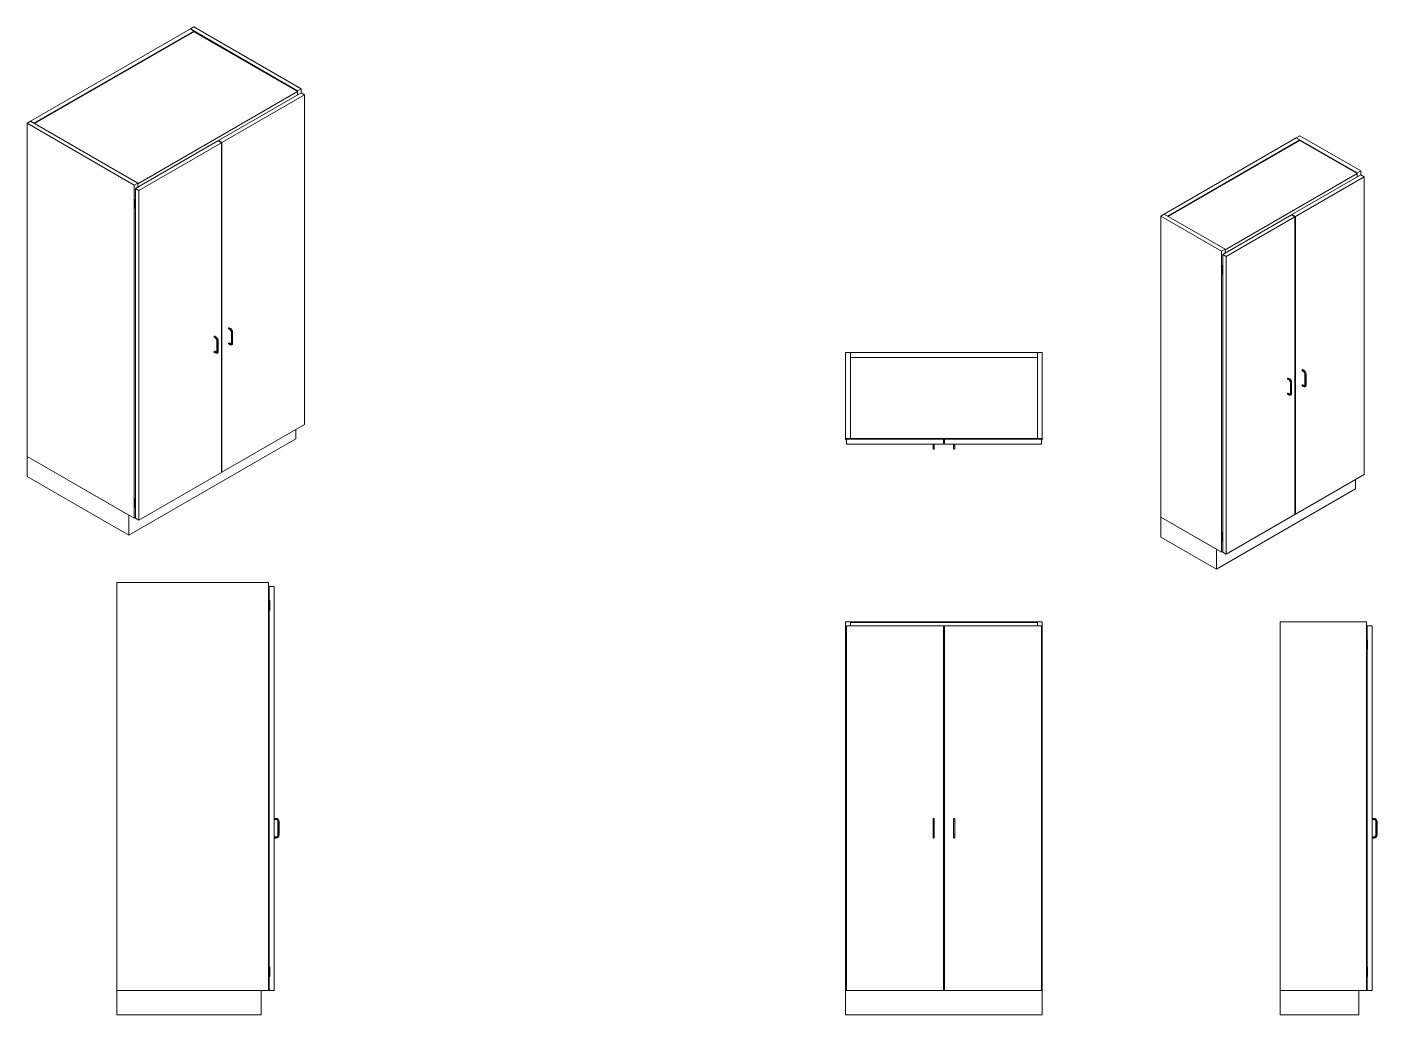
# Model space of a CAD drawing. Header units: millimetres. Extents: x 1475 to 1943, y 1107 to 1697.
# Drawn here: x 1722.4 to 1928.3, y 1106.9 to 1257.6 of the extents above; entities that cross this region are included whole.
import ezdxf

# ---------------------------------------------------------------- set-up
doc = ezdxf.new("R2010")
doc.units = ezdxf.units.MM
doc.layers.add('Standard', color=40, linetype='Continuous')

msp = doc.modelspace()

# ---------------------------------------------------------------- linework, layer by layer
at = {"layer": 'Standard', "linetype": 'Continuous', "lineweight": 0, "extrusion": (-5.55112e-17, 0.816497, 0.57735)}
for p, q in [((1747.33, 1257.34), (1722.94, 1243.26)), ((1723.47, 1242.95), (1747.86, 1257.03)), ((1723.56, 1242.9), (1747.86, 1256.93)), ((1747.33, 1257.34), (1747.86, 1257.65)), ((1763.68, 1247.9), (1747.33, 1257.34)), ((1747.86, 1257.03), (1747.33, 1257.34)), ((1747.86, 1257.65), (1764.21, 1248.21)), ((1747.86, 1256.93), (1747.86, 1257.03)), ((1763.68, 1247.8), (1747.86, 1256.93)), ((1764.21, 1248.21), (1763.68, 1247.9)), ((1763.68, 1247.29), (1763.68, 1247.9)), ((1764.21, 1248.21), (1764.21, 1247.59)), ((1763.68, 1247.8), (1739.29, 1233.71)), ((1751.62, 1240.32), (1764.21, 1247.59)), ((1764.74, 1247.29), (1752.15, 1240.02)), ((1763.68, 1247.29), (1763.68, 1247.8)), ((1764.74, 1247.29), (1764.21, 1247.59)), ((1764.74, 1196.97), (1764.74, 1247.29)), ((1722.94, 1243.26), (1722.41, 1242.95)), ((1722.41, 1242.95), (1722.41, 1192.12)), ((1738.76, 1233.51), (1722.41, 1242.95)), ((1722.94, 1243.26), (1739.29, 1233.81)), ((1722.94, 1243.26), (1723.47, 1242.95)), ((1738.94, 1233), (1751.53, 1240.27)), ((1752.06, 1239.96), (1739.47, 1232.69)), ((1752.06, 1239.96), (1751.53, 1240.27)), ((1751.62, 1240.32), (1752.15, 1240.02)), ((1751.62, 1240.22), (1751.62, 1240.32)), ((1752.06, 1189.65), (1752.06, 1239.96)), ((1752.15, 1240.02), (1752.15, 1189.7)), ((1916.02, 1240.74), (1895.87, 1229.11)), ((1896.4, 1228.8), (1916.55, 1240.44)), ((1896.49, 1228.75), (1916.55, 1240.33)), ((1916.02, 1240.74), (1916.55, 1241.05)), ((1916.55, 1240.44), (1916.02, 1240.74)), ((1925.31, 1235.38), (1916.02, 1240.74)), ((1916.55, 1241.05), (1925.84, 1235.69)), ((1916.55, 1240.33), (1916.55, 1240.44)), ((1925.31, 1235.28), (1916.55, 1240.33)), ((1925.84, 1235.69), (1925.31, 1235.38)), ((1925.84, 1235.69), (1925.84, 1235.08)), ((1739.29, 1233.81), (1738.76, 1233.51)), ((1738.76, 1182.68), (1738.76, 1233.51)), ((1739.29, 1233.81), (1739.29, 1233.2)), ((1739.29, 1233.71), (1739.29, 1233.2)), ((1925.31, 1235.28), (1905.15, 1223.65)), ((1915.36, 1229.03), (1925.84, 1235.08)), ((1926.37, 1234.77), (1915.89, 1228.72)), ((1925.31, 1234.77), (1925.31, 1235.38)), ((1925.31, 1234.77), (1925.31, 1235.28)), ((1926.37, 1234.77), (1925.84, 1235.08)), ((1926.37, 1189.35), (1926.37, 1234.77)), ((1738.94, 1233), (1739.47, 1232.69)), ((1738.94, 1231.26), (1738.94, 1233)), ((1739.47, 1232.69), (1739.47, 1182.38)), ((1738.94, 1231.37), (1738.76, 1231.26)), ((1738.76, 1231.26), (1738.85, 1231.21)), ((1738.76, 1230.04), (1738.76, 1231.26)), ((1738.85, 1229.99), (1738.76, 1230.04)), ((1738.85, 1231.21), (1738.85, 1229.99)), ((1738.94, 1185.64), (1738.94, 1229.99)), ((1738.95, 1230.01), (1738.95, 1231.24)), ((1895.87, 1229.11), (1895.34, 1228.8)), ((1895.34, 1228.8), (1895.34, 1182.87)), ((1904.62, 1223.44), (1895.34, 1228.8)), ((1895.87, 1229.11), (1896.4, 1228.8)), ((1895.87, 1229.11), (1905.15, 1223.75)), ((1904.8, 1222.93), (1915.27, 1228.98)), ((1915.8, 1228.67), (1905.33, 1222.63)), ((1915.8, 1228.67), (1915.27, 1228.98)), ((1915.36, 1229.03), (1915.89, 1228.72)), ((1915.36, 1228.93), (1915.36, 1229.03)), ((1915.8, 1183.26), (1915.8, 1228.67)), ((1915.89, 1228.72), (1915.89, 1183.31)), ((1905.15, 1223.75), (1904.62, 1223.44)), ((1904.62, 1177.52), (1904.62, 1223.44)), ((1905.15, 1223.75), (1905.15, 1223.14)), ((1905.15, 1223.65), (1905.15, 1223.14)), ((1904.8, 1221.3), (1904.62, 1221.2)), ((1904.62, 1221.2), (1904.71, 1221.15)), ((1904.62, 1219.97), (1904.62, 1221.2)), ((1904.71, 1221.15), (1904.71, 1219.92)), ((1904.8, 1222.93), (1905.33, 1222.63)), ((1904.8, 1221.2), (1904.8, 1222.93)), ((1904.82, 1219.95), (1904.82, 1221.17)), ((1905.33, 1222.63), (1905.33, 1177.21)), ((1904.71, 1219.92), (1904.62, 1219.97)), ((1904.8, 1180.47), (1904.8, 1219.92)), ((1753.32, 1211.53), (1753.14, 1211.63)), ((1753.16, 1211.59), (1753.34, 1211.48)), ((1753.26, 1211.75), (1753.43, 1211.65)), ((1753.58, 1211.07), (1753.58, 1209.43)), ((1753.61, 1209.4), (1753.61, 1211.03)), ((1753.77, 1211.07), (1753.77, 1209.43)), ((1751.11, 1210.25), (1750.93, 1210.35)), ((1750.95, 1210.31), (1751.13, 1210.21)), ((1751.05, 1210.47), (1751.22, 1210.37)), ((1751.37, 1209.79), (1751.37, 1208.16)), ((1751.4, 1208.12), (1751.4, 1209.75)), ((1751.56, 1209.79), (1751.56, 1208.16)), ((1753.14, 1209.33), (1753.32, 1209.23)), ((1753.34, 1209.19), (1753.16, 1209.29)), ((1753.43, 1209.35), (1753.26, 1209.45)), ((1750.93, 1208.06), (1751.11, 1207.95)), ((1751.13, 1207.91), (1750.95, 1208.01)), ((1751.22, 1208.07), (1751.05, 1208.18)), ((1917.06, 1205.14), (1916.89, 1205.24)), ((1916.91, 1205.19), (1917.08, 1205.09)), ((1917, 1205.36), (1917.18, 1205.26)), ((1917.32, 1204.68), (1917.32, 1203.04)), ((1917.35, 1203.01), (1917.35, 1204.64)), ((1917.51, 1204.68), (1917.51, 1203.04)), ((1914.85, 1203.86), (1914.68, 1203.96)), ((1914.7, 1203.92), (1914.87, 1203.82)), ((1914.79, 1204.08), (1914.97, 1203.98)), ((1915.11, 1203.4), (1915.11, 1201.77)), ((1915.14, 1201.73), (1915.14, 1203.36)), ((1915.3, 1203.4), (1915.3, 1201.77)), ((1916.89, 1202.94), (1917.06, 1202.84)), ((1917.08, 1202.8), (1916.91, 1202.9)), ((1917.18, 1202.96), (1917, 1203.06)), ((1914.68, 1201.67), (1914.85, 1201.56)), ((1914.87, 1201.52), (1914.7, 1201.62)), ((1914.97, 1201.68), (1914.79, 1201.78)), ((1752.15, 1189.7), (1764.74, 1196.97)), ((1763.42, 1194.78), (1737.96, 1180.08)), ((1763.42, 1194.78), (1763.42, 1196.21)), ((1722.41, 1192.12), (1738.76, 1182.68)), ((1722.41, 1192.12), (1737.96, 1183.14)), ((1722.41, 1189.06), (1722.41, 1192.12)), ((1737.96, 1180.08), (1722.41, 1189.06)), ((1739.47, 1182.38), (1752.06, 1189.65)), ((1752.06, 1189.75), (1752.15, 1189.7)), ((1915.89, 1183.31), (1926.37, 1189.35)), ((1925.04, 1187.16), (1925.04, 1188.59)), ((1925.04, 1187.16), (1903.83, 1174.91)), ((1738.94, 1185.74), (1738.76, 1185.64)), ((1738.76, 1185.64), (1738.85, 1185.59)), ((1738.76, 1184.42), (1738.76, 1185.64)), ((1738.85, 1184.37), (1738.76, 1184.42)), ((1738.85, 1185.59), (1738.85, 1184.37)), ((1738.94, 1182.68), (1738.94, 1184.37)), ((1738.95, 1184.39), (1738.95, 1185.62)), ((1737.96, 1180.08), (1737.96, 1183.14)), ((1738.94, 1182.78), (1738.76, 1182.68)), ((1738.94, 1182.68), (1739.47, 1182.38)), ((1895.34, 1182.87), (1904.62, 1177.52)), ((1895.34, 1182.87), (1903.83, 1177.97)), ((1895.34, 1179.81), (1895.34, 1182.87)), ((1905.33, 1177.21), (1915.8, 1183.26)), ((1915.8, 1183.36), (1915.89, 1183.31)), ((1904.8, 1180.58), (1904.62, 1180.47)), ((1904.62, 1180.47), (1904.71, 1180.42)), ((1904.62, 1179.25), (1904.62, 1180.47)), ((1904.71, 1180.42), (1904.71, 1179.2)), ((1904.82, 1179.22), (1904.82, 1180.45)), ((1903.83, 1174.91), (1895.34, 1179.81)), ((1903.83, 1174.91), (1903.83, 1177.97)), ((1904.71, 1179.2), (1904.62, 1179.25)), ((1904.8, 1177.52), (1904.8, 1179.2)), ((1904.8, 1177.62), (1904.62, 1177.52)), ((1904.8, 1177.52), (1905.33, 1177.21))]:
    msp.add_line(p, q, dxfattribs=at)
at = {"layer": 'Standard', "linetype": 'Continuous', "lineweight": 0}
for p, q in [((1848.02, 1207.98), (1847.27, 1207.98)), ((1847.27, 1194.86), (1847.27, 1207.98)), ((1848.02, 1207.98), (1848.02, 1207.23)), ((1876.52, 1207.98), (1848.02, 1207.98)), ((1848.02, 1207.98), (1848.02, 1194.86)), ((1848.02, 1207.23), (1876.52, 1207.23)), ((1876.52, 1207.23), (1876.52, 1207.98)), ((1876.52, 1194.86), (1876.52, 1207.98)), ((1876.52, 1207.98), (1877.27, 1207.98)), ((1877.27, 1207.98), (1877.27, 1194.86)), ((1847.27, 1194.86), (1847.27, 1194.73)), ((1848.02, 1194.86), (1847.27, 1194.86)), ((1847.4, 1194.73), (1847.4, 1193.98)), ((1847.4, 1194.73), (1862.21, 1194.73)), ((1848.02, 1194.73), (1848.02, 1194.86)), ((1876.52, 1194.86), (1848.02, 1194.86)), ((1862.21, 1193.98), (1862.21, 1194.73)), ((1862.34, 1194.73), (1862.34, 1193.98)), ((1862.34, 1194.73), (1877.15, 1194.73)), ((1876.52, 1194.86), (1876.52, 1194.73)), ((1877.27, 1194.86), (1876.52, 1194.86)), ((1877.15, 1193.98), (1877.15, 1194.73)), ((1877.27, 1194.73), (1877.27, 1194.86)), ((1862.21, 1193.98), (1847.4, 1193.98)), ((1860.62, 1193.73), (1860.62, 1193.98)), ((1860.62, 1193.73), (1860.62, 1193.32)), ((1860.8, 1193.98), (1860.8, 1193.73)), ((1860.8, 1193.32), (1860.8, 1193.73)), ((1877.15, 1193.98), (1862.34, 1193.98)), ((1863.74, 1193.73), (1863.74, 1193.98)), ((1863.74, 1193.73), (1863.74, 1193.32)), ((1863.93, 1193.98), (1863.93, 1193.73)), ((1863.93, 1193.32), (1863.93, 1193.73))]:
    msp.add_line(p, q, dxfattribs=at)
at = {"layer": 'Standard', "linetype": 'Continuous', "lineweight": 0, "extrusion": (0, 1, 0)}
for p, q in [((1736.12, 1172.89), (1736.12, 1110.64)), ((1759.25, 1172.89), (1736.12, 1172.89)), ((1759.25, 1110.64), (1759.25, 1172.89)), ((1759.37, 1172.26), (1760.12, 1172.26)), ((1759.37, 1170.14), (1759.37, 1172.26)), ((1760.12, 1172.26), (1760.12, 1110.64)), ((1759.25, 1170.14), (1759.37, 1170.14)), ((1759.25, 1168.64), (1759.25, 1170.14)), ((1759.37, 1170.14), (1759.37, 1168.64)), ((1759.44, 1170.14), (1759.37, 1170.14)), ((1759.44, 1168.64), (1759.44, 1170.14)), ((1759.37, 1168.64), (1759.25, 1168.64)), ((1759.37, 1114.26), (1759.37, 1168.64)), ((1759.37, 1168.64), (1759.44, 1168.64)), ((1848.02, 1166.89), (1847.27, 1166.89)), ((1847.27, 1164.14), (1847.27, 1166.89)), ((1847.4, 1166.26), (1847.4, 1110.64)), ((1862.21, 1166.26), (1847.4, 1166.26)), ((1848.02, 1166.89), (1876.52, 1166.89)), ((1848.02, 1166.89), (1848.02, 1166.26)), ((1848.02, 1166.76), (1848.02, 1166.26)), ((1876.52, 1166.76), (1848.02, 1166.76)), ((1862.21, 1110.64), (1862.21, 1166.26)), ((1862.21, 1166.01), (1862.34, 1166.01)), ((1862.34, 1166.26), (1862.34, 1110.64)), ((1877.15, 1166.26), (1862.34, 1166.26)), ((1877.27, 1166.89), (1876.52, 1166.89)), ((1876.52, 1166.26), (1876.52, 1166.89)), ((1876.52, 1166.26), (1876.52, 1166.76)), ((1877.15, 1110.64), (1877.15, 1166.26)), ((1877.27, 1166.89), (1877.27, 1164.14)), ((1913.58, 1166.89), (1913.58, 1110.64)), ((1926.7, 1166.89), (1913.58, 1166.89)), ((1926.7, 1110.64), (1926.7, 1166.89)), ((1926.83, 1166.26), (1927.58, 1166.26)), ((1926.83, 1164.14), (1926.83, 1166.26)), ((1927.58, 1166.26), (1927.58, 1110.64)), ((1847.27, 1164.14), (1847.27, 1162.64)), ((1847.4, 1164.14), (1847.27, 1164.14)), ((1877.27, 1164.14), (1877.15, 1164.14)), ((1877.27, 1162.64), (1877.27, 1164.14)), ((1926.7, 1164.14), (1926.83, 1164.14)), ((1926.7, 1162.64), (1926.7, 1164.14)), ((1926.83, 1164.14), (1926.83, 1162.64)), ((1926.89, 1164.14), (1926.83, 1164.14)), ((1926.89, 1162.64), (1926.89, 1164.14)), ((1847.27, 1162.64), (1847.4, 1162.64)), ((1847.27, 1114.26), (1847.27, 1162.64)), ((1877.15, 1162.64), (1877.27, 1162.64)), ((1877.27, 1162.64), (1877.27, 1114.26)), ((1926.83, 1162.64), (1926.7, 1162.64)), ((1926.83, 1162.64), (1926.89, 1162.64)), ((1926.83, 1114.26), (1926.83, 1162.64)), ((1759.25, 1155.07), (1759.37, 1155.07)), ((1759.37, 1147.07), (1759.25, 1147.07)), ((1760.12, 1136.89), (1760.37, 1136.89)), ((1760.37, 1136.79), (1760.12, 1136.79)), ((1760.12, 1136.7), (1760.37, 1136.7)), ((1860.62, 1136.79), (1860.62, 1136.39)), ((1860.8, 1136.39), (1860.8, 1136.79)), ((1863.74, 1136.79), (1863.74, 1136.39)), ((1863.93, 1136.39), (1863.93, 1136.79)), ((1927.58, 1136.89), (1927.83, 1136.89)), ((1927.83, 1136.79), (1927.58, 1136.79)), ((1927.58, 1136.7), (1927.83, 1136.7)), ((1760.69, 1136.39), (1760.69, 1134.39)), ((1760.78, 1134.39), (1760.78, 1136.39)), ((1760.87, 1136.39), (1760.87, 1134.39)), ((1860.62, 1134.39), (1860.62, 1136.39)), ((1860.8, 1136.39), (1860.8, 1134.39)), ((1863.74, 1134.39), (1863.74, 1136.39)), ((1863.93, 1136.39), (1863.93, 1134.39)), ((1928.14, 1136.39), (1928.14, 1134.39)), ((1928.23, 1134.39), (1928.23, 1136.39)), ((1928.33, 1136.39), (1928.33, 1134.39)), ((1760.37, 1134.07), (1760.12, 1134.07)), ((1760.12, 1133.98), (1760.37, 1133.98)), ((1760.37, 1133.89), (1760.12, 1133.89)), ((1860.62, 1134.39), (1860.62, 1133.98)), ((1860.8, 1133.98), (1860.8, 1134.39)), ((1863.74, 1134.39), (1863.74, 1133.98)), ((1863.93, 1133.98), (1863.93, 1134.39)), ((1927.83, 1134.07), (1927.58, 1134.07)), ((1927.58, 1133.98), (1927.83, 1133.98)), ((1927.83, 1133.89), (1927.58, 1133.89)), ((1759.25, 1114.26), (1759.37, 1114.26)), ((1759.25, 1112.76), (1759.25, 1114.26)), ((1759.37, 1114.26), (1759.37, 1112.76)), ((1759.44, 1114.26), (1759.37, 1114.26)), ((1759.44, 1112.76), (1759.44, 1114.26)), ((1847.27, 1114.26), (1847.27, 1112.76)), ((1847.4, 1114.26), (1847.27, 1114.26)), ((1877.27, 1114.26), (1877.15, 1114.26)), ((1877.27, 1112.76), (1877.27, 1114.26)), ((1926.7, 1114.26), (1926.83, 1114.26)), ((1926.7, 1112.76), (1926.7, 1114.26)), ((1926.83, 1114.26), (1926.83, 1112.76)), ((1926.89, 1114.26), (1926.83, 1114.26)), ((1926.89, 1112.76), (1926.89, 1114.26)), ((1759.37, 1112.76), (1759.25, 1112.76)), ((1759.37, 1110.64), (1759.37, 1112.76)), ((1759.37, 1112.76), (1759.44, 1112.76)), ((1847.27, 1112.76), (1847.4, 1112.76)), ((1847.27, 1110.64), (1847.27, 1112.76)), ((1877.15, 1112.76), (1877.27, 1112.76)), ((1877.27, 1112.76), (1877.27, 1110.64)), ((1926.83, 1112.76), (1926.7, 1112.76)), ((1926.83, 1112.76), (1926.89, 1112.76)), ((1926.83, 1110.64), (1926.83, 1112.76)), ((1736.12, 1110.64), (1759.25, 1110.64)), ((1736.12, 1110.64), (1758.12, 1110.64)), ((1736.12, 1106.89), (1736.12, 1110.64)), ((1758.12, 1106.89), (1758.12, 1110.64)), ((1759.37, 1110.64), (1760.12, 1110.64)), ((1847.4, 1110.64), (1847.27, 1110.64)), ((1847.27, 1106.89), (1847.27, 1110.64)), ((1847.4, 1110.64), (1862.21, 1110.64)), ((1862.34, 1111.39), (1862.21, 1111.39)), ((1862.21, 1110.64), (1862.34, 1110.64)), ((1862.34, 1110.64), (1877.15, 1110.64)), ((1877.27, 1110.64), (1877.15, 1110.64)), ((1877.27, 1106.89), (1877.27, 1110.64)), ((1913.58, 1110.64), (1926.7, 1110.64)), ((1913.58, 1110.64), (1925.58, 1110.64)), ((1913.58, 1106.89), (1913.58, 1110.64)), ((1925.58, 1106.89), (1925.58, 1110.64)), ((1926.83, 1110.64), (1927.58, 1110.64)), ((1758.12, 1106.89), (1736.12, 1106.89)), ((1877.27, 1106.89), (1847.27, 1106.89)), ((1925.58, 1106.89), (1913.58, 1106.89))]:
    msp.add_line(p, q, dxfattribs=at)
at = {"layer": 'Standard', "linetype": 'Continuous', "lineweight": 0}
for centre, radius, start, end in [((1847.34, 1194.73), 0.0625, 180, 0), ((1877.21, 1194.73), 0.0625, 180, 360), ((1760.37, 1136.39), 0.313, 0, 90), ((1927.83, 1136.39), 0.313, 0, 90), ((1760.37, 1134.39), 0.313, 270, 0), ((1927.83, 1134.39), 0.313, 270, 0)]:
    msp.add_arc(centre, radius, start, end, dxfattribs=at)
at = {"layer": 'Standard', "linetype": 'Continuous', "lineweight": 0, "extrusion": (0, 0, -1)}
for centre, start, end in [((-1760.37, 1136.39), 90, 180), ((-1927.83, 1136.39), 90, 180), ((-1760.37, 1134.39), 180, 270), ((-1927.83, 1134.39), 180, 270)]:
    msp.add_arc(centre, 0.5, start, end, dxfattribs=at)
at = {"layer": 'Standard', "linetype": 'Continuous', "lineweight": 0}
for centre in [(1738.89, 1231.24), (1904.76, 1221.17), (1738.89, 1185.62), (1904.76, 1180.45)]:
    msp.add_ellipse(centre, major_axis=(0.0625, 0), ratio=0.57735, start_param=-2.356194, end_param=0.785398, dxfattribs=at)
at = {"layer": 'Standard', "linetype": 'Continuous', "lineweight": 0, "extrusion": (6.16298e-33, -5.55112e-17, -1)}
msp.add_ellipse((1738.89, 1230.01), major_axis=(0.0625, 0), ratio=0.57735, start_param=0, end_param=2.356194, dxfattribs=at)
at = {"layer": 'Standard', "linetype": 'Continuous', "lineweight": 0, "extrusion": (-1.85037e-17, 1.11022e-16, -1)}
for centre in [(1904.76, 1219.95), (1904.76, 1179.22)]:
    msp.add_ellipse(centre, major_axis=(0.0625, 0), ratio=0.57735, start_param=0, end_param=2.356194, dxfattribs=at)
at = {"layer": 'Standard', "linetype": 'Continuous', "lineweight": 0, "extrusion": (-1.33067e-16, 2.69122e-16, -1)}
for centre in [(1753.21, 1211.67), (1916.95, 1205.28)]:
    msp.add_ellipse(centre, major_axis=(0.0469, 0.0812), ratio=0.57735, start_param=-2.356194, end_param=0, dxfattribs=at)
at = {"layer": 'Standard', "linetype": 'Continuous', "lineweight": 0, "extrusion": (-2.64407e-16, 1.52656e-16, -1)}
for centre in [(1753.21, 1211.67), (1916.95, 1205.28)]:
    msp.add_ellipse(centre, major_axis=(-0.0469, -0.0812), ratio=0.57735, start_param=0, end_param=0.785398, dxfattribs=at)
at = {"layer": 'Standard', "linetype": 'Continuous', "lineweight": 0, "extrusion": (-1.0903e-16, 2.55245e-16, -1)}
for centre in [(1751, 1210.39), (1914.74, 1204)]:
    msp.add_ellipse(centre, major_axis=(0.0469, 0.0812), ratio=0.57735, start_param=-2.356194, end_param=0, dxfattribs=at)
at = {"layer": 'Standard', "linetype": 'Continuous', "lineweight": 0, "extrusion": (-8.49925e-17, 2.41367e-16, -1)}
for centre in [(1751, 1210.39), (1914.74, 1204)]:
    msp.add_ellipse(centre, major_axis=(-0.0469, -0.0812), ratio=0.57735, start_param=0, end_param=0.785398, dxfattribs=at)
at = {"layer": 'Standard', "linetype": 'Continuous', "lineweight": 0, "extrusion": (-2.32933e-16, 2.62682e-16, -1)}
for centre in [(1753.21, 1209.37), (1914.74, 1201.7)]:
    msp.add_ellipse(centre, major_axis=(0.0469, 0.0812), ratio=0.57735, start_param=-2.356194, end_param=0, dxfattribs=at)
at = {"layer": 'Standard', "linetype": 'Continuous', "lineweight": 0, "extrusion": (3.89112e-17, 2.3393e-16, -1)}
msp.add_ellipse((1753.21, 1209.37), major_axis=(-0.0469, -0.0812), ratio=0.57735, start_param=0, end_param=0.785398, dxfattribs=at)
at = {"layer": 'Standard', "linetype": 'Continuous', "lineweight": 0, "extrusion": (-1.81141e-16, 2.96878e-16, -1)}
msp.add_ellipse((1751, 1208.1), major_axis=(0.0469, 0.0812), ratio=0.57735, start_param=-2.356194, end_param=0, dxfattribs=at)
at = {"layer": 'Standard', "linetype": 'Continuous', "lineweight": 0, "extrusion": (-1.29348e-16, 3.31074e-16, -1)}
msp.add_ellipse((1751, 1208.1), major_axis=(-0.0469, -0.0812), ratio=0.57735, start_param=0, end_param=0.785398, dxfattribs=at)
at = {"layer": 'Standard', "linetype": 'Continuous', "lineweight": 0, "extrusion": (-1.05311e-16, 3.17196e-16, -1)}
msp.add_ellipse((1916.95, 1202.98), major_axis=(0.0469, 0.0812), ratio=0.57735, start_param=-2.356194, end_param=0, dxfattribs=at)
at = {"layer": 'Standard', "linetype": 'Continuous', "lineweight": 0, "extrusion": (-8.87111e-17, 1.79415e-16, -1)}
msp.add_ellipse((1916.95, 1202.98), major_axis=(-0.0469, -0.0812), ratio=0.57735, start_param=0, end_param=0.785398, dxfattribs=at)
at = {"layer": 'Standard', "linetype": 'Continuous', "lineweight": 0, "extrusion": (6.29482e-17, 2.20052e-16, -1)}
msp.add_ellipse((1914.74, 1201.7), major_axis=(-0.0469, -0.0812), ratio=0.57735, start_param=0, end_param=0.785398, dxfattribs=at)
at = {"layer": 'Standard', "linetype": 'Continuous', "lineweight": 0, "extrusion": (-5.55112e-17, -5.55112e-17, -1)}
msp.add_ellipse((1738.89, 1184.39), major_axis=(0.0625, 0), ratio=0.57735, start_param=0, end_param=2.356194, dxfattribs=at)
at = {"layer": 'Standard', "linetype": 'Continuous', "lineweight": 0}
for points in [[(1753.43, 1211.65), (1753.43, 1211.65), (1753.42, 1211.65), (1753.4, 1211.65), (1753.39, 1211.64), (1753.37, 1211.63), (1753.35, 1211.61), (1753.34, 1211.59), (1753.33, 1211.57), (1753.32, 1211.55), (1753.32, 1211.53), (1753.32, 1211.53)], [(1753.32, 1211.53), (1753.32, 1211.52), (1753.32, 1211.51), (1753.33, 1211.49), (1753.34, 1211.49), (1753.34, 1211.48)], [(1753.61, 1211.03), (1753.6, 1211.14), (1753.54, 1211.32), (1753.41, 1211.47), (1753.32, 1211.53)], [(1753.61, 1211.03), (1753.6, 1211.03), (1753.59, 1211.04), (1753.58, 1211.05), (1753.58, 1211.06), (1753.58, 1211.07)], [(1753.77, 1211.07), (1753.77, 1211.06), (1753.77, 1211.05), (1753.76, 1211.04), (1753.74, 1211.03), (1753.72, 1211.02), (1753.7, 1211.01), (1753.67, 1211.01), (1753.65, 1211.01), (1753.63, 1211.02), (1753.61, 1211.03), (1753.61, 1211.03)], [(1751.22, 1210.37), (1751.22, 1210.37), (1751.21, 1210.38), (1751.19, 1210.37), (1751.18, 1210.37), (1751.16, 1210.35), (1751.14, 1210.34), (1751.13, 1210.32), (1751.12, 1210.29), (1751.11, 1210.27), (1751.11, 1210.26), (1751.11, 1210.25)], [(1751.11, 1210.25), (1751.11, 1210.24), (1751.11, 1210.23), (1751.12, 1210.22), (1751.13, 1210.21), (1751.13, 1210.21)], [(1751.4, 1209.75), (1751.39, 1209.86), (1751.33, 1210.05), (1751.2, 1210.19), (1751.11, 1210.25)], [(1751.4, 1209.75), (1751.39, 1209.76), (1751.38, 1209.76), (1751.37, 1209.78), (1751.37, 1209.79), (1751.37, 1209.79)], [(1751.56, 1209.79), (1751.56, 1209.79), (1751.56, 1209.78), (1751.55, 1209.76), (1751.53, 1209.75), (1751.51, 1209.74), (1751.49, 1209.74), (1751.46, 1209.74), (1751.44, 1209.74), (1751.42, 1209.74), (1751.4, 1209.75), (1751.4, 1209.75)], [(1753.32, 1209.23), (1753.41, 1209.19), (1753.54, 1209.18), (1753.6, 1209.3), (1753.61, 1209.4)], [(1753.32, 1209.23), (1753.32, 1209.24), (1753.32, 1209.25), (1753.33, 1209.27), (1753.34, 1209.3), (1753.35, 1209.32), (1753.37, 1209.33), (1753.39, 1209.35), (1753.4, 1209.35), (1753.42, 1209.36), (1753.43, 1209.35), (1753.43, 1209.35)], [(1753.34, 1209.19), (1753.34, 1209.19), (1753.33, 1209.2), (1753.32, 1209.21), (1753.32, 1209.22), (1753.32, 1209.23)], [(1753.61, 1209.4), (1753.6, 1209.4), (1753.59, 1209.41), (1753.58, 1209.42), (1753.58, 1209.43), (1753.58, 1209.43)], [(1753.77, 1209.43), (1753.77, 1209.43), (1753.77, 1209.42), (1753.76, 1209.41), (1753.74, 1209.4), (1753.72, 1209.39), (1753.7, 1209.38), (1753.67, 1209.38), (1753.65, 1209.38), (1753.63, 1209.39), (1753.61, 1209.39), (1753.61, 1209.4)], [(1751.11, 1207.95), (1751.2, 1207.91), (1751.33, 1207.9), (1751.39, 1208.02), (1751.4, 1208.12)], [(1751.11, 1207.95), (1751.11, 1207.96), (1751.11, 1207.98), (1751.12, 1208), (1751.13, 1208.02), (1751.14, 1208.04), (1751.16, 1208.06), (1751.18, 1208.07), (1751.19, 1208.08), (1751.21, 1208.08), (1751.22, 1208.08), (1751.22, 1208.07)], [(1751.13, 1207.91), (1751.13, 1207.91), (1751.12, 1207.92), (1751.11, 1207.94), (1751.11, 1207.95), (1751.11, 1207.95)], [(1751.4, 1208.12), (1751.39, 1208.12), (1751.38, 1208.13), (1751.37, 1208.14), (1751.37, 1208.15), (1751.37, 1208.16)], [(1751.56, 1208.16), (1751.56, 1208.15), (1751.56, 1208.14), (1751.55, 1208.13), (1751.53, 1208.12), (1751.51, 1208.11), (1751.49, 1208.11), (1751.46, 1208.1), (1751.44, 1208.11), (1751.42, 1208.11), (1751.4, 1208.12), (1751.4, 1208.12)], [(1917.18, 1205.26), (1917.17, 1205.26), (1917.16, 1205.26), (1917.15, 1205.26), (1917.13, 1205.25), (1917.11, 1205.24), (1917.1, 1205.22), (1917.08, 1205.2), (1917.07, 1205.18), (1917.06, 1205.16), (1917.06, 1205.14), (1917.06, 1205.14)], [(1917.06, 1205.14), (1917.06, 1205.13), (1917.06, 1205.12), (1917.07, 1205.1), (1917.08, 1205.1), (1917.08, 1205.09)], [(1917.35, 1204.64), (1917.34, 1204.74), (1917.29, 1204.93), (1917.15, 1205.08), (1917.06, 1205.14)], [(1917.35, 1204.64), (1917.34, 1204.64), (1917.33, 1204.65), (1917.33, 1204.66), (1917.32, 1204.67), (1917.32, 1204.68)], [(1917.51, 1204.68), (1917.51, 1204.67), (1917.51, 1204.66), (1917.5, 1204.65), (1917.48, 1204.64), (1917.46, 1204.63), (1917.44, 1204.62), (1917.42, 1204.62), (1917.39, 1204.62), (1917.37, 1204.63), (1917.36, 1204.63), (1917.35, 1204.64)], [(1914.97, 1203.98), (1914.96, 1203.98), (1914.95, 1203.98), (1914.94, 1203.98), (1914.92, 1203.98), (1914.9, 1203.96), (1914.89, 1203.95), (1914.87, 1203.93), (1914.86, 1203.9), (1914.85, 1203.88), (1914.85, 1203.87), (1914.85, 1203.86)], [(1914.85, 1203.86), (1914.85, 1203.85), (1914.85, 1203.84), (1914.86, 1203.83), (1914.87, 1203.82), (1914.87, 1203.82)], [(1915.14, 1203.36), (1915.13, 1203.47), (1915.08, 1203.66), (1914.94, 1203.8), (1914.85, 1203.86)], [(1915.14, 1203.36), (1915.13, 1203.37), (1915.12, 1203.37), (1915.12, 1203.39), (1915.11, 1203.4), (1915.11, 1203.4)], [(1915.3, 1203.4), (1915.3, 1203.4), (1915.3, 1203.39), (1915.29, 1203.37), (1915.27, 1203.36), (1915.25, 1203.35), (1915.23, 1203.35), (1915.21, 1203.35), (1915.18, 1203.35), (1915.16, 1203.35), (1915.15, 1203.36), (1915.14, 1203.36)], [(1917.06, 1202.84), (1917.15, 1202.8), (1917.29, 1202.78), (1917.34, 1202.91), (1917.35, 1203.01)], [(1917.06, 1202.84), (1917.06, 1202.85), (1917.06, 1202.86), (1917.07, 1202.88), (1917.08, 1202.9), (1917.1, 1202.93), (1917.11, 1202.94), (1917.13, 1202.95), (1917.15, 1202.96), (1917.16, 1202.96), (1917.17, 1202.96), (1917.18, 1202.96)], [(1917.08, 1202.8), (1917.08, 1202.8), (1917.07, 1202.81), (1917.06, 1202.82), (1917.06, 1202.83), (1917.06, 1202.84)], [(1917.35, 1203.01), (1917.34, 1203.01), (1917.33, 1203.02), (1917.33, 1203.03), (1917.32, 1203.04), (1917.32, 1203.04)], [(1917.51, 1203.04), (1917.51, 1203.04), (1917.51, 1203.03), (1917.5, 1203.02), (1917.48, 1203), (1917.46, 1203), (1917.44, 1202.99), (1917.42, 1202.99), (1917.39, 1202.99), (1917.37, 1203), (1917.36, 1203), (1917.35, 1203.01)], [(1914.85, 1201.56), (1914.94, 1201.52), (1915.08, 1201.51), (1915.13, 1201.63), (1915.14, 1201.73)], [(1914.85, 1201.56), (1914.85, 1201.57), (1914.85, 1201.58), (1914.86, 1201.61), (1914.87, 1201.63), (1914.89, 1201.65), (1914.9, 1201.67), (1914.92, 1201.68), (1914.94, 1201.69), (1914.95, 1201.69), (1914.96, 1201.69), (1914.97, 1201.68)], [(1914.87, 1201.52), (1914.87, 1201.52), (1914.86, 1201.53), (1914.85, 1201.54), (1914.85, 1201.56), (1914.85, 1201.56)], [(1915.14, 1201.73), (1915.13, 1201.73), (1915.12, 1201.74), (1915.12, 1201.75), (1915.11, 1201.76), (1915.11, 1201.77)], [(1915.3, 1201.77), (1915.3, 1201.76), (1915.3, 1201.75), (1915.29, 1201.74), (1915.27, 1201.73), (1915.25, 1201.72), (1915.23, 1201.71), (1915.21, 1201.71), (1915.18, 1201.71), (1915.16, 1201.72), (1915.15, 1201.73), (1915.14, 1201.73)], [(1860.8, 1193.73), (1860.8, 1193.73), (1860.8, 1193.73), (1860.79, 1193.73), (1860.78, 1193.73), (1860.76, 1193.73), (1860.74, 1193.73), (1860.71, 1193.73), (1860.69, 1193.73), (1860.66, 1193.73), (1860.64, 1193.73), (1860.63, 1193.73), (1860.62, 1193.73), (1860.62, 1193.73), (1860.62, 1193.73)], [(1860.8, 1193.32), (1860.8, 1193.32), (1860.8, 1193.3), (1860.79, 1193.28), (1860.78, 1193.26), (1860.76, 1193.24), (1860.74, 1193.23), (1860.71, 1193.23), (1860.69, 1193.23), (1860.66, 1193.24), (1860.64, 1193.26), (1860.63, 1193.28), (1860.62, 1193.3), (1860.62, 1193.32), (1860.62, 1193.32)], [(1863.93, 1193.73), (1863.93, 1193.73), (1863.93, 1193.73), (1863.92, 1193.73), (1863.9, 1193.73), (1863.88, 1193.73), (1863.86, 1193.73), (1863.84, 1193.73), (1863.81, 1193.73), (1863.79, 1193.73), (1863.77, 1193.73), (1863.75, 1193.73), (1863.74, 1193.73), (1863.74, 1193.73), (1863.74, 1193.73)], [(1863.93, 1193.32), (1863.93, 1193.32), (1863.93, 1193.3), (1863.92, 1193.28), (1863.9, 1193.26), (1863.88, 1193.24), (1863.86, 1193.23), (1863.84, 1193.23), (1863.81, 1193.23), (1863.79, 1193.24), (1863.77, 1193.26), (1863.75, 1193.28), (1863.74, 1193.3), (1863.74, 1193.32), (1863.74, 1193.32)], [(1760.37, 1136.89), (1760.37, 1136.89), (1760.37, 1136.88), (1760.37, 1136.87), (1760.37, 1136.86), (1760.37, 1136.84), (1760.37, 1136.82), (1760.37, 1136.8), (1760.37, 1136.79)], [(1760.37, 1136.79), (1760.37, 1136.78), (1760.37, 1136.77), (1760.37, 1136.74), (1760.37, 1136.72), (1760.37, 1136.71), (1760.37, 1136.7), (1760.37, 1136.7), (1760.37, 1136.7)], [(1760.78, 1136.39), (1760.77, 1136.51), (1760.69, 1136.7), (1760.5, 1136.78), (1760.37, 1136.79)], [(1860.8, 1136.79), (1860.8, 1136.8), (1860.8, 1136.82), (1860.79, 1136.84), (1860.78, 1136.86), (1860.76, 1136.87), (1860.74, 1136.88), (1860.71, 1136.89), (1860.69, 1136.88), (1860.66, 1136.87), (1860.64, 1136.86), (1860.63, 1136.84), (1860.62, 1136.82), (1860.62, 1136.8), (1860.62, 1136.79)], [(1863.93, 1136.79), (1863.93, 1136.8), (1863.93, 1136.82), (1863.92, 1136.84), (1863.9, 1136.86), (1863.88, 1136.87), (1863.86, 1136.88), (1863.84, 1136.89), (1863.81, 1136.88), (1863.79, 1136.87), (1863.77, 1136.86), (1863.75, 1136.84), (1863.74, 1136.82), (1863.74, 1136.8), (1863.74, 1136.79)], [(1927.83, 1136.89), (1927.83, 1136.89), (1927.83, 1136.88), (1927.83, 1136.87), (1927.83, 1136.86), (1927.83, 1136.84), (1927.83, 1136.82), (1927.83, 1136.8), (1927.83, 1136.79)], [(1927.83, 1136.79), (1927.83, 1136.78), (1927.83, 1136.77), (1927.83, 1136.74), (1927.83, 1136.72), (1927.83, 1136.71), (1927.83, 1136.7), (1927.83, 1136.7), (1927.83, 1136.7)], [(1928.23, 1136.39), (1928.22, 1136.51), (1928.14, 1136.7), (1927.95, 1136.78), (1927.83, 1136.79)], [(1760.78, 1136.39), (1760.77, 1136.39), (1760.76, 1136.39), (1760.73, 1136.39), (1760.71, 1136.39), (1760.7, 1136.39), (1760.69, 1136.39), (1760.69, 1136.39), (1760.69, 1136.39)], [(1760.87, 1136.39), (1760.87, 1136.39), (1760.87, 1136.39), (1760.86, 1136.39), (1760.85, 1136.39), (1760.83, 1136.39), (1760.8, 1136.39), (1760.79, 1136.39), (1760.78, 1136.39)], [(1860.8, 1136.39), (1860.8, 1136.39), (1860.8, 1136.39), (1860.79, 1136.39), (1860.78, 1136.39), (1860.76, 1136.39), (1860.74, 1136.39), (1860.71, 1136.39), (1860.69, 1136.39), (1860.66, 1136.39), (1860.64, 1136.39), (1860.63, 1136.39), (1860.62, 1136.39), (1860.62, 1136.39), (1860.62, 1136.39)], [(1863.93, 1136.39), (1863.93, 1136.39), (1863.93, 1136.39), (1863.92, 1136.39), (1863.9, 1136.39), (1863.88, 1136.39), (1863.86, 1136.39), (1863.84, 1136.39), (1863.81, 1136.39), (1863.79, 1136.39), (1863.77, 1136.39), (1863.75, 1136.39), (1863.74, 1136.39), (1863.74, 1136.39), (1863.74, 1136.39)], [(1928.23, 1136.39), (1928.22, 1136.39), (1928.21, 1136.39), (1928.19, 1136.39), (1928.17, 1136.39), (1928.15, 1136.39), (1928.14, 1136.39), (1928.14, 1136.39), (1928.14, 1136.39)], [(1928.33, 1136.39), (1928.33, 1136.39), (1928.32, 1136.39), (1928.31, 1136.39), (1928.3, 1136.39), (1928.28, 1136.39), (1928.26, 1136.39), (1928.24, 1136.39), (1928.23, 1136.39)], [(1760.37, 1133.98), (1760.5, 1133.99), (1760.69, 1134.07), (1760.77, 1134.26), (1760.78, 1134.39)], [(1760.37, 1133.98), (1760.37, 1133.99), (1760.37, 1134), (1760.37, 1134.03), (1760.37, 1134.05), (1760.37, 1134.06), (1760.37, 1134.07), (1760.37, 1134.07), (1760.37, 1134.07)], [(1760.37, 1133.89), (1760.37, 1133.89), (1760.37, 1133.89), (1760.37, 1133.9), (1760.37, 1133.91), (1760.37, 1133.93), (1760.37, 1133.95), (1760.37, 1133.97), (1760.37, 1133.98)], [(1760.78, 1134.39), (1760.77, 1134.39), (1760.76, 1134.39), (1760.73, 1134.39), (1760.71, 1134.39), (1760.7, 1134.39), (1760.69, 1134.39), (1760.69, 1134.39), (1760.69, 1134.39)], [(1760.87, 1134.39), (1760.87, 1134.39), (1760.87, 1134.39), (1760.86, 1134.39), (1760.85, 1134.39), (1760.83, 1134.39), (1760.8, 1134.39), (1760.79, 1134.39), (1760.78, 1134.39)], [(1860.8, 1134.39), (1860.8, 1134.39), (1860.8, 1134.39), (1860.79, 1134.39), (1860.78, 1134.39), (1860.76, 1134.39), (1860.74, 1134.39), (1860.71, 1134.39), (1860.69, 1134.39), (1860.66, 1134.39), (1860.64, 1134.39), (1860.63, 1134.39), (1860.62, 1134.39), (1860.62, 1134.39), (1860.62, 1134.39)], [(1860.8, 1133.98), (1860.8, 1133.97), (1860.8, 1133.95), (1860.79, 1133.93), (1860.78, 1133.91), (1860.76, 1133.9), (1860.74, 1133.89), (1860.71, 1133.88), (1860.69, 1133.89), (1860.66, 1133.9), (1860.64, 1133.91), (1860.63, 1133.93), (1860.62, 1133.95), (1860.62, 1133.97), (1860.62, 1133.98)], [(1863.93, 1134.39), (1863.93, 1134.39), (1863.93, 1134.39), (1863.92, 1134.39), (1863.9, 1134.39), (1863.88, 1134.39), (1863.86, 1134.39), (1863.84, 1134.39), (1863.81, 1134.39), (1863.79, 1134.39), (1863.77, 1134.39), (1863.75, 1134.39), (1863.74, 1134.39), (1863.74, 1134.39), (1863.74, 1134.39)], [(1863.93, 1133.98), (1863.93, 1133.97), (1863.93, 1133.95), (1863.92, 1133.93), (1863.9, 1133.91), (1863.88, 1133.9), (1863.86, 1133.89), (1863.84, 1133.88), (1863.81, 1133.89), (1863.79, 1133.9), (1863.77, 1133.91), (1863.75, 1133.93), (1863.74, 1133.95), (1863.74, 1133.97), (1863.74, 1133.98)], [(1927.83, 1133.98), (1927.95, 1133.99), (1928.14, 1134.07), (1928.22, 1134.26), (1928.23, 1134.39)], [(1927.83, 1133.98), (1927.83, 1133.99), (1927.83, 1134), (1927.83, 1134.03), (1927.83, 1134.05), (1927.83, 1134.06), (1927.83, 1134.07), (1927.83, 1134.07), (1927.83, 1134.07)], [(1927.83, 1133.89), (1927.83, 1133.89), (1927.83, 1133.89), (1927.83, 1133.9), (1927.83, 1133.91), (1927.83, 1133.93), (1927.83, 1133.95), (1927.83, 1133.97), (1927.83, 1133.98)], [(1928.23, 1134.39), (1928.22, 1134.39), (1928.21, 1134.39), (1928.19, 1134.39), (1928.17, 1134.39), (1928.15, 1134.39), (1928.14, 1134.39), (1928.14, 1134.39), (1928.14, 1134.39)], [(1928.33, 1134.39), (1928.33, 1134.39), (1928.32, 1134.39), (1928.31, 1134.39), (1928.3, 1134.39), (1928.28, 1134.39), (1928.26, 1134.39), (1928.24, 1134.39), (1928.23, 1134.39)]]:
    msp.add_open_spline(points, degree=3, dxfattribs=at)
for points, knots in [([(1753.58, 1211.07), (1753.58, 1211.09), (1753.58, 1211.12), (1753.57, 1211.17), (1753.56, 1211.2), (1753.53, 1211.26), (1753.52, 1211.29), (1753.48, 1211.35), (1753.46, 1211.38), (1753.42, 1211.42), (1753.4, 1211.44), (1753.36, 1211.47), (1753.35, 1211.48), (1753.34, 1211.48)], [4.712389, 4.712389, 4.712389, 4.712389, 4.984635, 4.984635, 5.265735, 5.265735, 5.553582, 5.553582, 5.843109, 5.843109, 6.128803, 6.128803, 6.283185, 6.283185, 6.283185, 6.283185]), ([(1753.77, 1211.07), (1753.77, 1211.11), (1753.76, 1211.16), (1753.74, 1211.25), (1753.72, 1211.29), (1753.68, 1211.38), (1753.66, 1211.42), (1753.6, 1211.5), (1753.57, 1211.53), (1753.51, 1211.6), (1753.47, 1211.62), (1753.43, 1211.65)], [4.712389, 4.712389, 4.712389, 4.712389, 5.026548, 5.026548, 5.340708, 5.340708, 5.654867, 5.654867, 5.969026, 5.969026, 6.283185, 6.283185, 6.283185, 6.283185]), ([(1751.37, 1209.79), (1751.37, 1209.81), (1751.37, 1209.84), (1751.36, 1209.9), (1751.35, 1209.93), (1751.32, 1209.99), (1751.31, 1210.02), (1751.27, 1210.07), (1751.25, 1210.1), (1751.21, 1210.15), (1751.19, 1210.17), (1751.15, 1210.19), (1751.14, 1210.2), (1751.13, 1210.21)], [4.712389, 4.712389, 4.712389, 4.712389, 4.984635, 4.984635, 5.265735, 5.265735, 5.553582, 5.553582, 5.843109, 5.843109, 6.128803, 6.128803, 6.283185, 6.283185, 6.283185, 6.283185]), ([(1751.56, 1209.79), (1751.56, 1209.84), (1751.55, 1209.88), (1751.53, 1209.97), (1751.51, 1210.01), (1751.47, 1210.1), (1751.45, 1210.14), (1751.39, 1210.22), (1751.36, 1210.26), (1751.3, 1210.32), (1751.26, 1210.35), (1751.22, 1210.37)], [4.712389, 4.712389, 4.712389, 4.712389, 5.026548, 5.026548, 5.340708, 5.340708, 5.654867, 5.654867, 5.969026, 5.969026, 6.283185, 6.283185, 6.283185, 6.283185]), ([(1753.34, 1209.19), (1753.38, 1209.17), (1753.42, 1209.15), (1753.5, 1209.13), (1753.54, 1209.13), (1753.61, 1209.15), (1753.64, 1209.17), (1753.69, 1209.21), (1753.71, 1209.23), (1753.75, 1209.3), (1753.76, 1209.33), (1753.77, 1209.39), (1753.77, 1209.41), (1753.77, 1209.43)], [3.141593, 3.141593, 3.141593, 3.141593, 3.455752, 3.455752, 3.769572, 3.769572, 4.021176, 4.021176, 4.265896, 4.265896, 4.551235, 4.551235, 4.712389, 4.712389, 4.712389, 4.712389]), ([(1753.43, 1209.35), (1753.45, 1209.34), (1753.47, 1209.33), (1753.5, 1209.32), (1753.52, 1209.32), (1753.54, 1209.33), (1753.54, 1209.33), (1753.55, 1209.34), (1753.56, 1209.35), (1753.57, 1209.37), (1753.58, 1209.39), (1753.58, 1209.42), (1753.58, 1209.43), (1753.58, 1209.43)], [3.141593, 3.141593, 3.141593, 3.141593, 3.413838, 3.413838, 3.690178, 3.690178, 4.004337, 4.004337, 4.318496, 4.318496, 4.615912, 4.615912, 4.712389, 4.712389, 4.712389, 4.712389]), ([(1751.13, 1207.91), (1751.17, 1207.89), (1751.21, 1207.87), (1751.29, 1207.86), (1751.33, 1207.86), (1751.4, 1207.88), (1751.43, 1207.89), (1751.48, 1207.93), (1751.5, 1207.96), (1751.54, 1208.02), (1751.55, 1208.06), (1751.56, 1208.12), (1751.56, 1208.14), (1751.56, 1208.16)], [3.141593, 3.141593, 3.141593, 3.141593, 3.455752, 3.455752, 3.769572, 3.769572, 4.021176, 4.021176, 4.265896, 4.265896, 4.551235, 4.551235, 4.712389, 4.712389, 4.712389, 4.712389]), ([(1751.22, 1208.07), (1751.24, 1208.06), (1751.26, 1208.06), (1751.29, 1208.05), (1751.31, 1208.05), (1751.33, 1208.05), (1751.33, 1208.05), (1751.34, 1208.06), (1751.35, 1208.07), (1751.36, 1208.1), (1751.37, 1208.11), (1751.37, 1208.14), (1751.37, 1208.15), (1751.37, 1208.16)], [3.141593, 3.141593, 3.141593, 3.141593, 3.413838, 3.413838, 3.690178, 3.690178, 4.004337, 4.004337, 4.318496, 4.318496, 4.615912, 4.615912, 4.712389, 4.712389, 4.712389, 4.712389]), ([(1917.32, 1204.68), (1917.32, 1204.7), (1917.32, 1204.72), (1917.31, 1204.78), (1917.3, 1204.81), (1917.27, 1204.87), (1917.26, 1204.9), (1917.22, 1204.96), (1917.2, 1204.99), (1917.16, 1205.03), (1917.14, 1205.05), (1917.11, 1205.08), (1917.09, 1205.09), (1917.08, 1205.09)], [4.712389, 4.712389, 4.712389, 4.712389, 4.984635, 4.984635, 5.265735, 5.265735, 5.553582, 5.553582, 5.843109, 5.843109, 6.128803, 6.128803, 6.283185, 6.283185, 6.283185, 6.283185]), ([(1917.51, 1204.68), (1917.51, 1204.72), (1917.5, 1204.76), (1917.48, 1204.85), (1917.47, 1204.9), (1917.43, 1204.99), (1917.4, 1205.03), (1917.35, 1205.11), (1917.32, 1205.14), (1917.25, 1205.21), (1917.21, 1205.23), (1917.18, 1205.26)], [4.712389, 4.712389, 4.712389, 4.712389, 5.026548, 5.026548, 5.340708, 5.340708, 5.654867, 5.654867, 5.969026, 5.969026, 6.283185, 6.283185, 6.283185, 6.283185]), ([(1915.11, 1203.4), (1915.11, 1203.42), (1915.11, 1203.45), (1915.1, 1203.5), (1915.09, 1203.53), (1915.06, 1203.59), (1915.05, 1203.62), (1915.01, 1203.68), (1914.99, 1203.71), (1914.95, 1203.76), (1914.93, 1203.78), (1914.9, 1203.8), (1914.88, 1203.81), (1914.87, 1203.82)], [4.712389, 4.712389, 4.712389, 4.712389, 4.984635, 4.984635, 5.265735, 5.265735, 5.553582, 5.553582, 5.843109, 5.843109, 6.128803, 6.128803, 6.283185, 6.283185, 6.283185, 6.283185]), ([(1915.3, 1203.4), (1915.3, 1203.44), (1915.29, 1203.49), (1915.27, 1203.58), (1915.26, 1203.62), (1915.22, 1203.71), (1915.19, 1203.75), (1915.14, 1203.83), (1915.11, 1203.87), (1915.04, 1203.93), (1915, 1203.96), (1914.97, 1203.98)], [4.712389, 4.712389, 4.712389, 4.712389, 5.026548, 5.026548, 5.340708, 5.340708, 5.654867, 5.654867, 5.969026, 5.969026, 6.283185, 6.283185, 6.283185, 6.283185]), ([(1917.08, 1202.8), (1917.12, 1202.77), (1917.16, 1202.76), (1917.24, 1202.74), (1917.28, 1202.74), (1917.35, 1202.76), (1917.38, 1202.78), (1917.44, 1202.82), (1917.46, 1202.84), (1917.49, 1202.9), (1917.5, 1202.94), (1917.51, 1203), (1917.51, 1203.02), (1917.51, 1203.04)], [3.141593, 3.141593, 3.141593, 3.141593, 3.455752, 3.455752, 3.769572, 3.769572, 4.021176, 4.021176, 4.265896, 4.265896, 4.551235, 4.551235, 4.712389, 4.712389, 4.712389, 4.712389]), ([(1917.18, 1202.96), (1917.2, 1202.95), (1917.21, 1202.94), (1917.25, 1202.93), (1917.26, 1202.93), (1917.28, 1202.93), (1917.28, 1202.94), (1917.3, 1202.95), (1917.3, 1202.95), (1917.32, 1202.98), (1917.32, 1203), (1917.32, 1203.03), (1917.32, 1203.04), (1917.32, 1203.04)], [3.141593, 3.141593, 3.141593, 3.141593, 3.413838, 3.413838, 3.690178, 3.690178, 4.004337, 4.004337, 4.318496, 4.318496, 4.615912, 4.615912, 4.712389, 4.712389, 4.712389, 4.712389]), ([(1914.87, 1201.52), (1914.91, 1201.5), (1914.95, 1201.48), (1915.03, 1201.47), (1915.07, 1201.47), (1915.14, 1201.49), (1915.17, 1201.5), (1915.23, 1201.54), (1915.25, 1201.57), (1915.28, 1201.63), (1915.29, 1201.66), (1915.3, 1201.72), (1915.3, 1201.75), (1915.3, 1201.77)], [3.141593, 3.141593, 3.141593, 3.141593, 3.455752, 3.455752, 3.769572, 3.769572, 4.021176, 4.021176, 4.265896, 4.265896, 4.551235, 4.551235, 4.712389, 4.712389, 4.712389, 4.712389]), ([(1914.97, 1201.68), (1914.99, 1201.67), (1915, 1201.66), (1915.04, 1201.66), (1915.05, 1201.66), (1915.07, 1201.66), (1915.07, 1201.66), (1915.09, 1201.67), (1915.09, 1201.68), (1915.11, 1201.7), (1915.11, 1201.72), (1915.11, 1201.75), (1915.11, 1201.76), (1915.11, 1201.77)], [3.141593, 3.141593, 3.141593, 3.141593, 3.413838, 3.413838, 3.690178, 3.690178, 4.004337, 4.004337, 4.318496, 4.318496, 4.615912, 4.615912, 4.712389, 4.712389, 4.712389, 4.712389])]:
    msp.add_open_spline(points, degree=3, knots=knots, dxfattribs=at)

doc.saveas('drawing.dxf')
